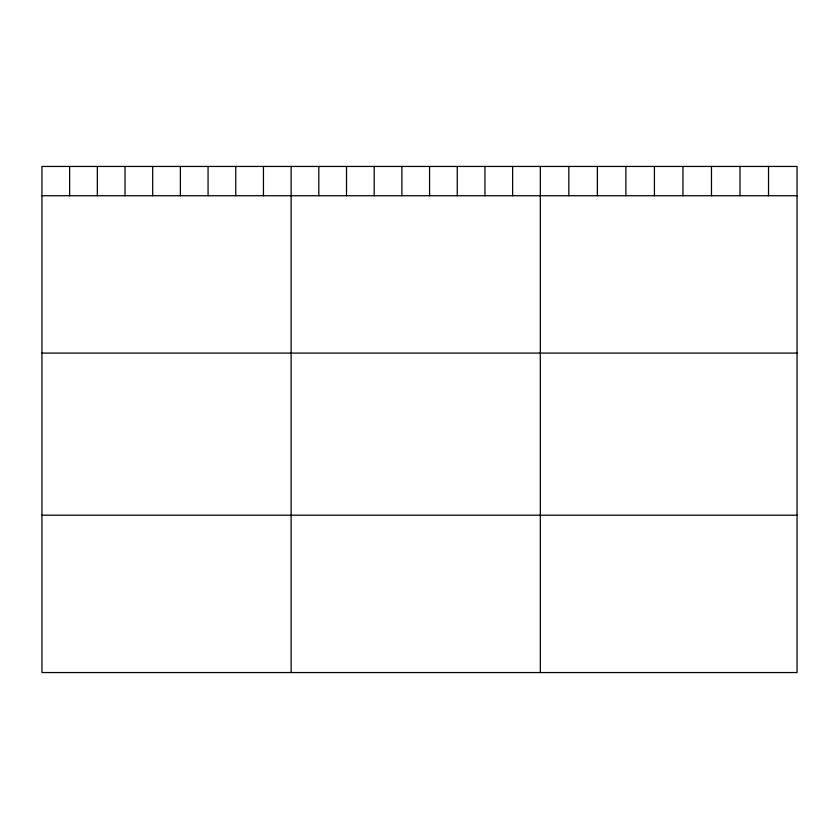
<?xml version="1.0" encoding="UTF-8"?>
<svg xmlns="http://www.w3.org/2000/svg" width="839" height="839" viewBox="0 0 839 839"><rect width="100%" height="100%" fill="white"/><g stroke="black" fill="none" stroke-linecap="round" stroke-linejoin="round"><path stroke-width="1.26" d="M797.05 195.739L797.05 672.553L41.95 672.553L41.95 166.447L797.05 166.447L797.05 195.739L41.95 195.739M41.95 353.083L797.05 353.083M41.95 515.198L797.05 515.198M768.524 166.447L768.524 195.739M739.998 166.447L739.998 195.739M711.472 166.447L711.472 195.739M682.946 166.447L682.946 195.739M654.42 166.447L654.42 195.739M625.894 166.447L625.894 195.739M597.368 166.447L597.368 195.739M568.842 166.447L568.842 195.739M540.316 166.447L540.316 672.553M512.629 166.447L512.629 195.739M484.942 166.447L484.942 195.739M457.255 166.447L457.255 195.739M429.568 166.447L429.568 195.739M401.881 166.447L401.881 195.739M374.194 166.447L374.194 195.739M346.507 166.447L346.507 195.739M318.82 166.447L318.82 195.739M291.133 166.447L291.133 672.553M263.446 166.447L263.446 195.739M235.759 166.447L235.759 195.739M208.072 166.447L208.072 195.739M180.385 166.447L180.385 195.739M152.698 166.447L152.698 195.739M125.011 166.447L125.011 195.739M97.324 166.447L97.324 195.739M69.637 166.447L69.637 195.739"/></g></svg>
